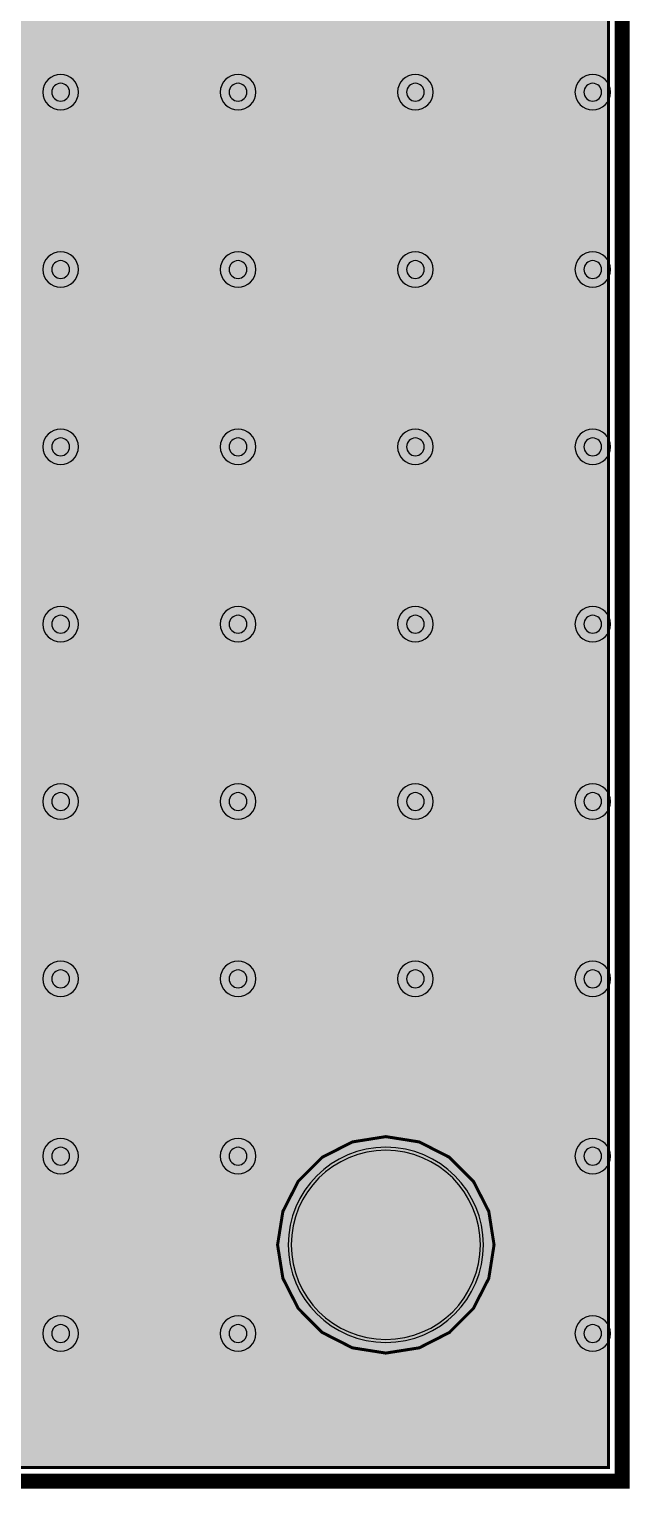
# Model space of a CAD drawing. Header units: millimetres. Extents: x -40 to 40, y -51 to 50.
# Drawn here: x 29.97 to 40.13, y -50.13 to -25.43 of the extents above; entities that cross this region are included whole.
import ezdxf

# ---------------------------------------------------------------- set-up
doc = ezdxf.new("R2010")
doc.units = ezdxf.units.MM
doc.header["$MEASUREMENT"] = 0
for name, color, linetype, true_color in [('Board-Outline-Layer', 7, 'Continuous', 0xff00ff), ('Bottom-Layer', 7, 'Continuous', 0x0000ff), ('Bottom-Paste-Mask-Layer', 7, 'Continuous', 0x800000), ('Bottom-Solder-Mask-Layer', 7, 'Continuous', 0xaa00ff), ('Hole-Layer', 7, 'Continuous', 0x222222), ('Inner1', 7, 'Continuous', 0x999966), ('Inner2', 7, 'Continuous', 0x008000), ('Multi-Layer', 7, 'Continuous', 0xc0c0c0), ('Top-Layer', 7, 'Continuous', 0xff0000), ('Top-Paste-Mask-Layer', 7, 'Continuous', 0x808080), ('Top-Solder-Mask-Layer', 7, 'Continuous', 0x800080)]:
    doc.layers.add(name, color=color, linetype=linetype, true_color=true_color)

msp = doc.modelspace()

# ---------------------------------------------------------------- hatches: boundary and pattern name
at = {"layer": 'Bottom-Layer'}
for points in [[(39.769, 49.769), (39.769, 29.104), (33.5, 29.104), (33.426, 29.074), (33.396, 29), (33.396, 14), (33.426, 13.926), (33.5, 13.896), (39.769, 13.896), (39.769, -49.769), (-39.769, -49.769), (-39.769, 49.769)], [(34.169, -46), (34.259, -46.566), (34.519, -47.076), (34.924, -47.482), (35.434, -47.742), (36, -47.831), (36.566, -47.742), (37.076, -47.482), (37.481, -47.076), (37.742, -46.566), (37.831, -46), (37.742, -45.434), (37.481, -44.924), (37.076, -44.519), (36.566, -44.259), (36, -44.169), (35.434, -44.259), (34.924, -44.519), (34.519, -44.924), (34.259, -45.434)], [(34.4, -46, 1), (37.6, -46, 1)]]:
    msp.add_hatch(color=256, dxfattribs=at).paths.add_polyline_path(points)
at = {"layer": 'Bottom-Paste-Mask-Layer'}
msp.add_hatch(color=256, dxfattribs=at).paths.add_polyline_path([(34.4, -46, 1), (37.6, -46, 1)])
at = {"layer": 'Bottom-Solder-Mask-Layer'}
msp.add_hatch(color=256, dxfattribs=at).paths.add_polyline_path([(34.349, -46, 1), (37.651, -46, 1)])
at = {"layer": 'Hole-Layer'}
msp.add_hatch(color=256, dxfattribs=at).paths.add_polyline_path([(34.4, -46, 1), (37.6, -46, 1)])
at = {"layer": 'Inner1'}
for points in [[(39.769, 49.769), (39.769, 29.104), (33.5, 29.104), (33.426, 29.074), (33.396, 29), (33.396, 14), (33.426, 13.926), (33.5, 13.896), (39.769, 13.896), (39.769, -49.769), (-39.769, -49.769), (-39.769, 49.769)], [(34.169, -46), (34.259, -46.566), (34.519, -47.076), (34.924, -47.482), (35.434, -47.742), (36, -47.831), (36.566, -47.742), (37.076, -47.482), (37.481, -47.076), (37.742, -46.566), (37.831, -46), (37.742, -45.434), (37.481, -44.924), (37.076, -44.519), (36.566, -44.259), (36, -44.169), (35.434, -44.259), (34.924, -44.519), (34.519, -44.924), (34.259, -45.434)]]:
    msp.add_hatch(color=256, dxfattribs=at).paths.add_polyline_path(points)
at = {"layer": 'Inner2'}
for points in [[(39.769, 49.769), (39.769, 29.104), (33.5, 29.104), (33.426, 29.074), (33.396, 29), (33.396, 14), (33.426, 13.926), (33.5, 13.896), (39.769, 13.896), (39.769, -49.769), (-39.769, -49.769), (-39.769, 49.769)], [(34.169, -46), (34.259, -46.566), (34.519, -47.076), (34.924, -47.482), (35.434, -47.742), (36, -47.831), (36.566, -47.742), (37.076, -47.482), (37.481, -47.076), (37.742, -46.566), (37.831, -46), (37.742, -45.434), (37.481, -44.924), (37.076, -44.519), (36.566, -44.259), (36, -44.169), (35.434, -44.259), (34.924, -44.519), (34.519, -44.924), (34.259, -45.434)]]:
    msp.add_hatch(color=256, dxfattribs=at).paths.add_polyline_path(points)
at = {"layer": 'Multi-Layer'}
msp.add_hatch(color=256, dxfattribs=at).paths.add_polyline_path([(34.4, -46, 1), (37.6, -46, 1)])
msp.add_hatch(color=256, dxfattribs=at).paths.add_polyline_path([(34.4, -46, 1), (37.6, -46, 1)])
msp.add_hatch(color=256, dxfattribs=at).paths.add_polyline_path([(34.4, -46, 1), (37.6, -46, 1)])
at = {"layer": 'Top-Layer'}
for points in [[(39.769, 49.769), (39.769, 29.104), (33.5, 29.104), (33.426, 29.074), (33.396, 29), (33.396, 28.177), (33.125, 28.177), (33.013, 28.159), (32.913, 28.107), (32.812, 28.159), (32.7, 28.177), (32.3, 28.177), (32.196, 28.162), (32.1, 28.116), (32.005, 28.162), (31.9, 28.177), (31.5, 28.177), (31.335, 28.137), (31.206, 28.024), (31.155, 28.044), (31.1, 28.05), (30.7, 28.05), (30.585, 28.019), (30.5, 27.935), (30.415, 28.019), (30.3, 28.05), (29.9, 28.05), (29.785, 28.019), (29.7, 27.935), (29.615, 28.019), (29.5, 28.05), (29.1, 28.05), (28.985, 28.019), (28.9, 27.935), (28.816, 28.019), (28.7, 28.05), (28.3, 28.05), (28.185, 28.019), (28.1, 27.935), (28.016, 28.019), (27.9, 28.05), (27.5, 28.05), (27.385, 28.019), (27.3, 27.935), (27.215, 28.019), (27.1, 28.05), (26.7, 28.05), (26.585, 28.019), (26.5, 27.935), (26.415, 28.019), (26.3, 28.05), (25.9, 28.05), (25.785, 28.019), (25.7, 27.935), (25.615, 28.019), (25.5, 28.05), (25.1, 28.05), (25.045, 28.044), (24.993, 28.024), (24.865, 28.137), (24.7, 28.177), (24.3, 28.177), (24.203, 28.164), (24.113, 28.124), (24.022, 28.164), (23.925, 28.177), (23.225, 28.177), (23.146, 28.168), (23.07, 28.142), (23.003, 28.268), (22.904, 28.371), (22.904, 30.363), (23.067, 30.525), (23.117, 30.507), (23.17, 30.501), (23.977, 30.501), (24.14, 30.569), (24.208, 30.732), (24.208, 31.596), (24.14, 31.76), (23.977, 31.827), (23.17, 31.827), (23.007, 31.76), (22.939, 31.596), (22.939, 31.495), (22.81, 31.467), (22.701, 31.392), (22.701, 31.596), (22.682, 31.688), (22.629, 31.764), (23.063, 32.199), (23.115, 32.18), (23.17, 32.173), (23.977, 32.173), (24.14, 32.241), (24.208, 32.404), (24.208, 32.506), (24.59, 32.506), (24.59, 32.41), (24.658, 32.247), (24.821, 32.179), (24.891, 32.179), (24.891, 31.821), (24.821, 31.821), (24.658, 31.754), (24.59, 31.59), (24.59, 30.69), (24.632, 30.557), (24.744, 30.472), (24.691, 30.211), (24.77, 29.957), (24.963, 29.774), (25.221, 29.707), (25.479, 29.774), (25.672, 29.957), (25.752, 30.211), (25.698, 30.472), (25.81, 30.557), (25.852, 30.69), (25.852, 31.59), (25.784, 31.754), (25.621, 31.821), (25.553, 31.821), (25.553, 32.179), (25.621, 32.179), (25.784, 32.247), (25.852, 32.41), (25.852, 33.31), (25.784, 33.474), (25.621, 33.541), (24.821, 33.541), (24.658, 33.474), (24.59, 33.31), (24.59, 33.168), (24.208, 33.168), (24.208, 33.268), (24.14, 33.432), (23.977, 33.499), (23.17, 33.499), (23.007, 33.432), (22.939, 33.268), (22.939, 33.168), (22.81, 33.141), (22.701, 33.065), (22.701, 33.268), (22.633, 33.432), (22.47, 33.499), (21.726, 33.499), (21.617, 33.711), (21.425, 33.853), (21.191, 33.898), (20.961, 33.835), (20.781, 33.678), (20.689, 33.458), (19.949, 33.458), (19.77, 33.41), (19.639, 33.279), (19.591, 33.1), (19.591, 32.3), (19.639, 32.121), (19.77, 31.99), (19.949, 31.942), (20.849, 31.942), (21.028, 31.99), (21.159, 32.121), (21.207, 32.3), (21.207, 32.596), (21.311, 32.53), (21.432, 32.506), (21.432, 32.404), (21.5, 32.241), (21.663, 32.173), (22.101, 32.173), (22.085, 32.157), (22.067, 32.157), (21.833, 32.061), (21.736, 31.827), (21.663, 31.827), (21.5, 31.76), (21.432, 31.596), (21.432, 30.832), (21.07, 30.832), (21.078, 30.866), (21.08, 30.9), (21.08, 31.7), (21.012, 31.863), (20.849, 31.931), (19.949, 31.931), (19.786, 31.863), (19.718, 31.7), (19.718, 30.9), (19.786, 30.737), (19.949, 30.669), (20.067, 30.669), (20.093, 30.543), (20.164, 30.436), (20.322, 30.279), (20.226, 30.031), (20.263, 29.767), (20.423, 29.555), (20.423, 20.584), (20.448, 20.457), (20.52, 20.35), (22.786, 18.084), (22.893, 18.012), (23.02, 17.987), (23.035, 17.987), (23.069, 17.949), (23.109, 17.919), (23.068, 17.889), (23.035, 17.85), (23.02, 17.85), (22.893, 17.825), (22.786, 17.753), (22.706, 17.673), (22.483, 17.64), (22.294, 17.518), (22.172, 17.328), (22.14, 17.105), (22.204, 16.889), (22.351, 16.718), (22.264, 16.505), (22.275, 16.275), (22.255, 16.277), (22.235, 16.278), (19.512, 16.278), (19.386, 16.253), (19.279, 16.181), (19.025, 15.929), (18.979, 15.944), (18.932, 15.949), (18.068, 15.949), (17.905, 15.881), (17.837, 15.718), (17.837, 15.645), (17.603, 15.547), (17.507, 15.314), (17.507, 15.017), (17.499, 15.015), (17.491, 15.013), (17.491, 15.718), (17.423, 15.881), (17.26, 15.949), (16.396, 15.949), (16.233, 15.881), (16.165, 15.718), (16.165, 15.133), (15.865, 15.095), (15.634, 14.899), (15.548, 14.609), (15.634, 14.319), (15.865, 14.123), (16.165, 14.085), (16.165, 13.404), (16.233, 13.241), (16.396, 13.173), (16.496, 13.173), (16.496, 12.827), (16.396, 12.827), (16.233, 12.759), (16.165, 12.596), (16.165, 11.789), (16.233, 11.626), (16.396, 11.558), (17.26, 11.558), (17.423, 11.626), (17.491, 11.789), (17.491, 12.596), (17.423, 12.759), (17.26, 12.827), (17.158, 12.827), (17.158, 13.173), (17.26, 13.173), (17.423, 13.241), (17.491, 13.404), (17.491, 13.476), (17.837, 13.476), (17.837, 13.404), (17.905, 13.241), (18.068, 13.173), (18.17, 13.173), (18.17, 12.827), (18.068, 12.827), (17.905, 12.759), (17.837, 12.596), (17.837, 11.789), (17.905, 11.626), (18.068, 11.558), (18.932, 11.558), (19.095, 11.626), (19.163, 11.789), (19.163, 11.861), (19.509, 11.861), (19.509, 11.789), (19.577, 11.626), (19.74, 11.558), (20.604, 11.558), (20.767, 11.626), (20.835, 11.789), (20.835, 11.861), (20.892, 11.866), (20.946, 11.881), (21.211, 11.899), (21.434, 12.042), (21.56, 12.275), (21.557, 12.54), (21.427, 12.771), (21.201, 12.91), (20.937, 12.923), (20.699, 12.807), (20.652, 12.822), (20.604, 12.827), (19.74, 12.827), (19.577, 12.759), (19.509, 12.596), (19.509, 12.523), (19.163, 12.523), (19.163, 12.596), (19.095, 12.759), (18.932, 12.827), (18.832, 12.827), (18.832, 13.173), (18.932, 13.173), (19.095, 13.241), (19.163, 13.404), (19.163, 14.109), (19.299, 14.109), (19.41, 14.128), (19.509, 14.184), (19.509, 13.404), (19.577, 13.241), (19.74, 13.173), (20.604, 13.173), (20.767, 13.241), (20.835, 13.404), (20.835, 14.108), (21.408, 14.108), (21.667, 13.932), (21.979, 13.932), (22.238, 14.108), (24.28, 14.108), (24.202, 14.048), (24.137, 13.975), (23.847, 14.081), (23.546, 14.008), (23.338, 13.78), (23.292, 13.474), (23.424, 13.194), (23.689, 13.035), (23.998, 13.052), (24.246, 13.237), (24.547, 13.13), (24.855, 13.216), (25.059, 13.463), (25.083, 13.781), (25.544, 14.242), (25.657, 14.076), (25.823, 13.964), (24.679, 12.821), (24.623, 12.821), (24.402, 12.983), (24.128, 13.013), (23.877, 12.902), (23.714, 12.681), (23.684, 12.408), (23.794, 12.156), (24.016, 11.993), (24.289, 11.963), (23.342, 11.017), (20.835, 11.017), (20.835, 11.089), (20.767, 11.252), (20.604, 11.32), (19.74, 11.32), (19.577, 11.252), (19.509, 11.089), (19.509, 10.282), (19.565, 10.131), (19.706, 10.054), (19.641, 9.79), (19.715, 9.528), (19.909, 9.337), (20.172, 9.268), (20.435, 9.337), (20.629, 9.528), (20.703, 9.79), (20.638, 10.054), (20.779, 10.131), (20.835, 10.282), (20.835, 10.354), (23.48, 10.354), (23.607, 10.379), (23.714, 10.451), (27.936, 14.67), (27.955, 14.691), (27.972, 14.714), (28.042, 14.502), (28.193, 14.338), (28.398, 14.25), (28.621, 14.254), (28.823, 14.349), (28.967, 14.519), (28.967, 2.489), (27.392, 0.914), (27.076, 0.85), (26.855, 0.615), (26.811, 0.296), (26.959, 0.01), (27.246, -0.138), (27.565, -0.092), (27.799, 0.13), (27.862, 0.446), (29.533, 2.118), (29.605, 2.225), (29.63, 2.352), (29.63, 15.028), (29.669, 15.062), (29.7, 15.103), (29.785, 15.019), (29.9, 14.988), (30.3, 14.988), (30.415, 15.019), (30.5, 15.103), (30.585, 15.019), (30.7, 14.988), (31.1, 14.988), (31.215, 15.019), (31.3, 15.103), (31.385, 15.019), (31.5, 14.988), (31.9, 14.988), (32.016, 15.019), (32.1, 15.103), (32.185, 15.019), (32.3, 14.988), (32.7, 14.988), (32.765, 14.997), (32.824, 15.024), (32.954, 14.904), (33.125, 14.861), (33.396, 14.861), (33.396, 14), (33.426, 13.926), (33.5, 13.896), (39.769, 13.896), (39.769, -49.769), (-39.769, -49.769), (-39.769, 49.769)], [(34.169, -46), (34.259, -46.566), (34.519, -47.076), (34.924, -47.482), (35.434, -47.742), (36, -47.831), (36.566, -47.742), (37.076, -47.482), (37.481, -47.076), (37.742, -46.566), (37.831, -46), (37.742, -45.434), (37.481, -44.924), (37.076, -44.519), (36.566, -44.259), (36, -44.169), (35.434, -44.259), (34.924, -44.519), (34.519, -44.924), (34.259, -45.434)], [(34.4, -46, 1), (37.6, -46, 1)]]:
    msp.add_hatch(color=256, dxfattribs=at).paths.add_polyline_path(points)
at = {"layer": 'Top-Paste-Mask-Layer'}
msp.add_hatch(color=256, dxfattribs=at).paths.add_polyline_path([(34.4, -46, 1), (37.6, -46, 1)])
at = {"layer": 'Top-Solder-Mask-Layer'}
msp.add_hatch(color=256, dxfattribs=at).paths.add_polyline_path([(34.349, -46, 1), (37.651, -46, 1)])

# ---------------------------------------------------------------- linework, layer by layer
at = {"layer": 'Board-Outline-Layer', "const_width": 0.254}
msp.add_lwpolyline([(-40, -50), (-40, 50), (40, 50), (40, -50)], close=True, dxfattribs=at)
at = {"layer": 'Bottom-Layer'}
for points, const_width in [([(-40, -50), (-40, 50), (40, 50), (40, -50)], 0.00508), ([(39.769, 49.769), (39.769, 29.104), (33.5, 29.104), (33.426, 29.074), (33.396, 29), (33.396, 14), (33.426, 13.926), (33.5, 13.896), (39.769, 13.896), (39.769, -49.769), (-39.769, -49.769), (-39.769, 49.769)], 0.0508), ([(34.169, -46), (34.259, -46.566), (34.519, -47.076), (34.924, -47.482), (35.434, -47.742), (36, -47.831), (36.566, -47.742), (37.076, -47.482), (37.481, -47.076), (37.742, -46.566), (37.831, -46), (37.742, -45.434), (37.481, -44.924), (37.076, -44.519), (36.566, -44.259), (36, -44.169), (35.434, -44.259), (34.924, -44.519), (34.519, -44.924), (34.259, -45.434)], 0.0508)]:
    msp.add_lwpolyline(points, close=True, dxfattribs=dict(at, const_width=const_width))
msp.add_lwpolyline([(34.4, -46, 1), (37.6, -46, 1)], format="xyb", close=True, dxfattribs=at)
at = {"layer": 'Bottom-Paste-Mask-Layer'}
msp.add_lwpolyline([(34.4, -46, 1), (37.6, -46, 1)], format="xyb", close=True, dxfattribs=at)
at = {"layer": 'Bottom-Solder-Mask-Layer'}
for points in [[(30.2, -26.5, 1), (30.8, -26.5, 1)], [(30.2, -29.5, 1), (30.8, -29.5, 1)], [(30.2, -32.5, 1), (30.8, -32.5, 1)], [(30.2, -35.5, 1), (30.8, -35.5, 1)], [(30.2, -38.5, 1), (30.8, -38.5, 1)], [(30.2, -41.5, 1), (30.8, -41.5, 1)], [(30.2, -44.5, 1), (30.8, -44.5, 1)], [(30.2, -47.5, 1), (30.8, -47.5, 1)]]:
    msp.add_lwpolyline(points, format="xyb", close=True, dxfattribs=at)
for points in [[(33.2, -26.5, 1), (33.8, -26.5), (33.8, -26.5, 1), (33.2, -26.5)], [(36.2, -26.5, 1), (36.8, -26.5), (36.8, -26.5, 1), (36.2, -26.5)], [(39.2, -26.5, 1), (39.8, -26.5), (39.8, -26.5, 1), (39.2, -26.5)], [(33.2, -29.5, 1), (33.8, -29.5), (33.8, -29.5, 1), (33.2, -29.5)], [(36.2, -29.5, 1), (36.8, -29.5), (36.8, -29.5, 1), (36.2, -29.5)], [(39.2, -29.5, 1), (39.8, -29.5), (39.8, -29.5, 1), (39.2, -29.5)], [(33.2, -32.5, 1), (33.8, -32.5), (33.8, -32.5, 1), (33.2, -32.5)], [(36.2, -32.5, 1), (36.8, -32.5), (36.8, -32.5, 1), (36.2, -32.5)], [(39.2, -32.5, 1), (39.8, -32.5), (39.8, -32.5, 1), (39.2, -32.5)], [(33.2, -35.5, 1), (33.8, -35.5), (33.8, -35.5, 1), (33.2, -35.5)], [(36.2, -35.5, 1), (36.8, -35.5), (36.8, -35.5, 1), (36.2, -35.5)], [(39.2, -35.5, 1), (39.8, -35.5), (39.8, -35.5, 1), (39.2, -35.5)], [(33.2, -38.5, 1), (33.8, -38.5), (33.8, -38.5, 1), (33.2, -38.5)], [(36.2, -38.5, 1), (36.8, -38.5), (36.8, -38.5, 1), (36.2, -38.5)], [(39.2, -38.5, 1), (39.8, -38.5), (39.8, -38.5, 1), (39.2, -38.5)], [(33.2, -41.5, 1), (33.8, -41.5), (33.8, -41.5, 1), (33.2, -41.5)], [(36.2, -41.5, 1), (36.8, -41.5), (36.8, -41.5, 1), (36.2, -41.5)], [(39.2, -41.5, 1), (39.8, -41.5), (39.8, -41.5, 1), (39.2, -41.5)], [(33.2, -44.5, 1), (33.8, -44.5), (33.8, -44.5, 1), (33.2, -44.5)], [(39.2, -44.5, 1), (39.8, -44.5), (39.8, -44.5, 1), (39.2, -44.5)], [(34.349, -46, 1), (37.651, -46), (37.651, -46, 1), (34.349, -46)], [(33.2, -47.5, 1), (33.8, -47.5), (33.8, -47.5, 1), (33.2, -47.5)], [(39.2, -47.5, 1), (39.8, -47.5), (39.8, -47.5, 1), (39.2, -47.5)]]:
    msp.add_lwpolyline(points, format="xyb", dxfattribs=at)
at = {"layer": 'Hole-Layer'}
for points in [[(30.35, -26.5, 1), (30.65, -26.5), (30.65, -26.5, 1), (30.35, -26.5)], [(30.35, -29.5, 1), (30.65, -29.5), (30.65, -29.5, 1), (30.35, -29.5)], [(30.35, -32.5, 1), (30.65, -32.5), (30.65, -32.5, 1), (30.35, -32.5)], [(30.35, -35.5, 1), (30.65, -35.5), (30.65, -35.5, 1), (30.35, -35.5)], [(30.35, -38.5, 1), (30.65, -38.5), (30.65, -38.5, 1), (30.35, -38.5)], [(30.35, -41.5, 1), (30.65, -41.5), (30.65, -41.5, 1), (30.35, -41.5)], [(30.35, -44.5, 1), (30.65, -44.5), (30.65, -44.5, 1), (30.35, -44.5)], [(30.35, -47.5, 1), (30.65, -47.5), (30.65, -47.5, 1), (30.35, -47.5)]]:
    msp.add_lwpolyline(points, format="xyb", dxfattribs=at)
for points in [[(33.35, -26.5, 1), (33.65, -26.5, 1)], [(36.35, -26.5, 1), (36.65, -26.5, 1)], [(39.35, -26.5, 1), (39.65, -26.5, 1)], [(33.35, -29.5, 1), (33.65, -29.5, 1)], [(36.35, -29.5, 1), (36.65, -29.5, 1)], [(39.35, -29.5, 1), (39.65, -29.5, 1)], [(33.35, -32.5, 1), (33.65, -32.5, 1)], [(36.35, -32.5, 1), (36.65, -32.5, 1)], [(39.35, -32.5, 1), (39.65, -32.5, 1)], [(33.35, -35.5, 1), (33.65, -35.5, 1)], [(36.35, -35.5, 1), (36.65, -35.5, 1)], [(39.35, -35.5, 1), (39.65, -35.5, 1)], [(33.35, -38.5, 1), (33.65, -38.5, 1)], [(36.35, -38.5, 1), (36.65, -38.5, 1)], [(39.35, -38.5, 1), (39.65, -38.5, 1)], [(33.35, -41.5, 1), (33.65, -41.5, 1)], [(36.35, -41.5, 1), (36.65, -41.5, 1)], [(39.35, -41.5, 1), (39.65, -41.5, 1)], [(33.35, -44.5, 1), (33.65, -44.5, 1)], [(34.4, -46, 1), (37.6, -46, 1)], [(39.35, -44.5, 1), (39.65, -44.5, 1)], [(33.35, -47.5, 1), (33.65, -47.5, 1)], [(39.35, -47.5, 1), (39.65, -47.5, 1)]]:
    msp.add_lwpolyline(points, format="xyb", close=True, dxfattribs=at)
at = {"layer": 'Inner1'}
for points, const_width in [([(-40, -50), (-40, 50), (40, 50), (40, -50)], 0.00508), ([(39.769, 49.769), (39.769, 29.104), (33.5, 29.104), (33.426, 29.074), (33.396, 29), (33.396, 14), (33.426, 13.926), (33.5, 13.896), (39.769, 13.896), (39.769, -49.769), (-39.769, -49.769), (-39.769, 49.769)], 0.0508), ([(34.169, -46), (34.259, -46.566), (34.519, -47.076), (34.924, -47.482), (35.434, -47.742), (36, -47.831), (36.566, -47.742), (37.076, -47.482), (37.481, -47.076), (37.742, -46.566), (37.831, -46), (37.742, -45.434), (37.481, -44.924), (37.076, -44.519), (36.566, -44.259), (36, -44.169), (35.434, -44.259), (34.924, -44.519), (34.519, -44.924), (34.259, -45.434)], 0.0508)]:
    msp.add_lwpolyline(points, close=True, dxfattribs=dict(at, const_width=const_width))
at = {"layer": 'Inner2'}
for points, const_width in [([(-40, -50), (-40, 50), (40, 50), (40, -50)], 0.00508), ([(39.769, 49.769), (39.769, 29.104), (33.5, 29.104), (33.426, 29.074), (33.396, 29), (33.396, 14), (33.426, 13.926), (33.5, 13.896), (39.769, 13.896), (39.769, -49.769), (-39.769, -49.769), (-39.769, 49.769)], 0.0508), ([(34.169, -46), (34.259, -46.566), (34.519, -47.076), (34.924, -47.482), (35.434, -47.742), (36, -47.831), (36.566, -47.742), (37.076, -47.482), (37.481, -47.076), (37.742, -46.566), (37.831, -46), (37.742, -45.434), (37.481, -44.924), (37.076, -44.519), (36.566, -44.259), (36, -44.169), (35.434, -44.259), (34.924, -44.519), (34.519, -44.924), (34.259, -45.434)], 0.0508)]:
    msp.add_lwpolyline(points, close=True, dxfattribs=dict(at, const_width=const_width))
at = {"layer": 'Multi-Layer'}
for points in [[(30.2, -26.5, 1), (30.8, -26.5, 1)], [(30.2, -29.5, 1), (30.8, -29.5, 1)], [(30.2, -32.5, 1), (30.8, -32.5, 1)], [(30.2, -35.5, 1), (30.8, -35.5, 1)], [(30.2, -38.5, 1), (30.8, -38.5, 1)], [(30.2, -41.5, 1), (30.8, -41.5, 1)], [(30.2, -44.5, 1), (30.8, -44.5, 1)], [(34.4, -46, 1), (37.6, -46, 1)], [(34.4, -46, 1), (37.6, -46, 1)], [(34.4, -46, 1), (37.6, -46, 1)], [(30.2, -47.5, 1), (30.8, -47.5, 1)]]:
    msp.add_lwpolyline(points, format="xyb", close=True, dxfattribs=at)
for points in [[(33.2, -26.5, 1), (33.8, -26.5), (33.8, -26.5, 1), (33.2, -26.5)], [(36.2, -26.5, 1), (36.8, -26.5), (36.8, -26.5, 1), (36.2, -26.5)], [(39.2, -26.5, 1), (39.8, -26.5), (39.8, -26.5, 1), (39.2, -26.5)], [(33.2, -29.5, 1), (33.8, -29.5), (33.8, -29.5, 1), (33.2, -29.5)], [(36.2, -29.5, 1), (36.8, -29.5), (36.8, -29.5, 1), (36.2, -29.5)], [(39.2, -29.5, 1), (39.8, -29.5), (39.8, -29.5, 1), (39.2, -29.5)], [(33.2, -32.5, 1), (33.8, -32.5), (33.8, -32.5, 1), (33.2, -32.5)], [(36.2, -32.5, 1), (36.8, -32.5), (36.8, -32.5, 1), (36.2, -32.5)], [(39.2, -32.5, 1), (39.8, -32.5), (39.8, -32.5, 1), (39.2, -32.5)], [(33.2, -35.5, 1), (33.8, -35.5), (33.8, -35.5, 1), (33.2, -35.5)], [(36.2, -35.5, 1), (36.8, -35.5), (36.8, -35.5, 1), (36.2, -35.5)], [(39.2, -35.5, 1), (39.8, -35.5), (39.8, -35.5, 1), (39.2, -35.5)], [(33.2, -38.5, 1), (33.8, -38.5), (33.8, -38.5, 1), (33.2, -38.5)], [(36.2, -38.5, 1), (36.8, -38.5), (36.8, -38.5, 1), (36.2, -38.5)], [(39.2, -38.5, 1), (39.8, -38.5), (39.8, -38.5, 1), (39.2, -38.5)], [(33.2, -41.5, 1), (33.8, -41.5), (33.8, -41.5, 1), (33.2, -41.5)], [(36.2, -41.5, 1), (36.8, -41.5), (36.8, -41.5, 1), (36.2, -41.5)], [(39.2, -41.5, 1), (39.8, -41.5), (39.8, -41.5, 1), (39.2, -41.5)], [(33.2, -44.5, 1), (33.8, -44.5), (33.8, -44.5, 1), (33.2, -44.5)], [(39.2, -44.5, 1), (39.8, -44.5), (39.8, -44.5, 1), (39.2, -44.5)], [(33.2, -47.5, 1), (33.8, -47.5), (33.8, -47.5, 1), (33.2, -47.5)], [(39.2, -47.5, 1), (39.8, -47.5), (39.8, -47.5, 1), (39.2, -47.5)]]:
    msp.add_lwpolyline(points, format="xyb", dxfattribs=at)
at = {"layer": 'Top-Layer'}
for points, const_width in [([(-40, -50), (-40, 50), (40, 50), (40, -50)], 0.00508), ([(34.169, -46), (34.259, -46.566), (34.519, -47.076), (34.924, -47.482), (35.434, -47.742), (36, -47.831), (36.566, -47.742), (37.076, -47.482), (37.481, -47.076), (37.742, -46.566), (37.831, -46), (37.742, -45.434), (37.481, -44.924), (37.076, -44.519), (36.566, -44.259), (36, -44.169), (35.434, -44.259), (34.924, -44.519), (34.519, -44.924), (34.259, -45.434)], 0.0508)]:
    msp.add_lwpolyline(points, close=True, dxfattribs=dict(at, const_width=const_width))
at = {"layer": 'Top-Layer', "const_width": 0.0508}
msp.add_lwpolyline([(39.769, 13.896), (39.769, -49.769), (-39.769, -49.769), (-39.769, 49.769)], dxfattribs=at)
at = {"layer": 'Top-Layer'}
msp.add_lwpolyline([(34.4, -46, 1), (37.6, -46, 1)], format="xyb", close=True, dxfattribs=at)
at = {"layer": 'Top-Paste-Mask-Layer'}
msp.add_lwpolyline([(34.4, -46, 1), (37.6, -46, 1)], format="xyb", close=True, dxfattribs=at)
at = {"layer": 'Top-Solder-Mask-Layer'}
for points in [[(30.2, -26.5, 1), (30.8, -26.5, 1)], [(30.2, -29.5, 1), (30.8, -29.5, 1)], [(30.2, -32.5, 1), (30.8, -32.5, 1)], [(30.2, -35.5, 1), (30.8, -35.5, 1)], [(30.2, -38.5, 1), (30.8, -38.5, 1)], [(30.2, -41.5, 1), (30.8, -41.5, 1)], [(30.2, -44.5, 1), (30.8, -44.5, 1)], [(30.2, -47.5, 1), (30.8, -47.5, 1)]]:
    msp.add_lwpolyline(points, format="xyb", close=True, dxfattribs=at)
for points in [[(33.2, -26.5, 1), (33.8, -26.5), (33.8, -26.5, 1), (33.2, -26.5)], [(36.2, -26.5, 1), (36.8, -26.5), (36.8, -26.5, 1), (36.2, -26.5)], [(39.2, -26.5, 1), (39.8, -26.5), (39.8, -26.5, 1), (39.2, -26.5)], [(33.2, -29.5, 1), (33.8, -29.5), (33.8, -29.5, 1), (33.2, -29.5)], [(36.2, -29.5, 1), (36.8, -29.5), (36.8, -29.5, 1), (36.2, -29.5)], [(39.2, -29.5, 1), (39.8, -29.5), (39.8, -29.5, 1), (39.2, -29.5)], [(33.2, -32.5, 1), (33.8, -32.5), (33.8, -32.5, 1), (33.2, -32.5)], [(36.2, -32.5, 1), (36.8, -32.5), (36.8, -32.5, 1), (36.2, -32.5)], [(39.2, -32.5, 1), (39.8, -32.5), (39.8, -32.5, 1), (39.2, -32.5)], [(33.2, -35.5, 1), (33.8, -35.5), (33.8, -35.5, 1), (33.2, -35.5)], [(36.2, -35.5, 1), (36.8, -35.5), (36.8, -35.5, 1), (36.2, -35.5)], [(39.2, -35.5, 1), (39.8, -35.5), (39.8, -35.5, 1), (39.2, -35.5)], [(33.2, -38.5, 1), (33.8, -38.5), (33.8, -38.5, 1), (33.2, -38.5)], [(36.2, -38.5, 1), (36.8, -38.5), (36.8, -38.5, 1), (36.2, -38.5)], [(39.2, -38.5, 1), (39.8, -38.5), (39.8, -38.5, 1), (39.2, -38.5)], [(33.2, -41.5, 1), (33.8, -41.5), (33.8, -41.5, 1), (33.2, -41.5)], [(36.2, -41.5, 1), (36.8, -41.5), (36.8, -41.5, 1), (36.2, -41.5)], [(39.2, -41.5, 1), (39.8, -41.5), (39.8, -41.5, 1), (39.2, -41.5)], [(33.2, -44.5, 1), (33.8, -44.5), (33.8, -44.5, 1), (33.2, -44.5)], [(39.2, -44.5, 1), (39.8, -44.5), (39.8, -44.5, 1), (39.2, -44.5)], [(34.349, -46, 1), (37.651, -46), (37.651, -46, 1), (34.349, -46)], [(33.2, -47.5, 1), (33.8, -47.5), (33.8, -47.5, 1), (33.2, -47.5)], [(39.2, -47.5, 1), (39.8, -47.5), (39.8, -47.5, 1), (39.2, -47.5)]]:
    msp.add_lwpolyline(points, format="xyb", dxfattribs=at)

doc.saveas('drawing.dxf')
